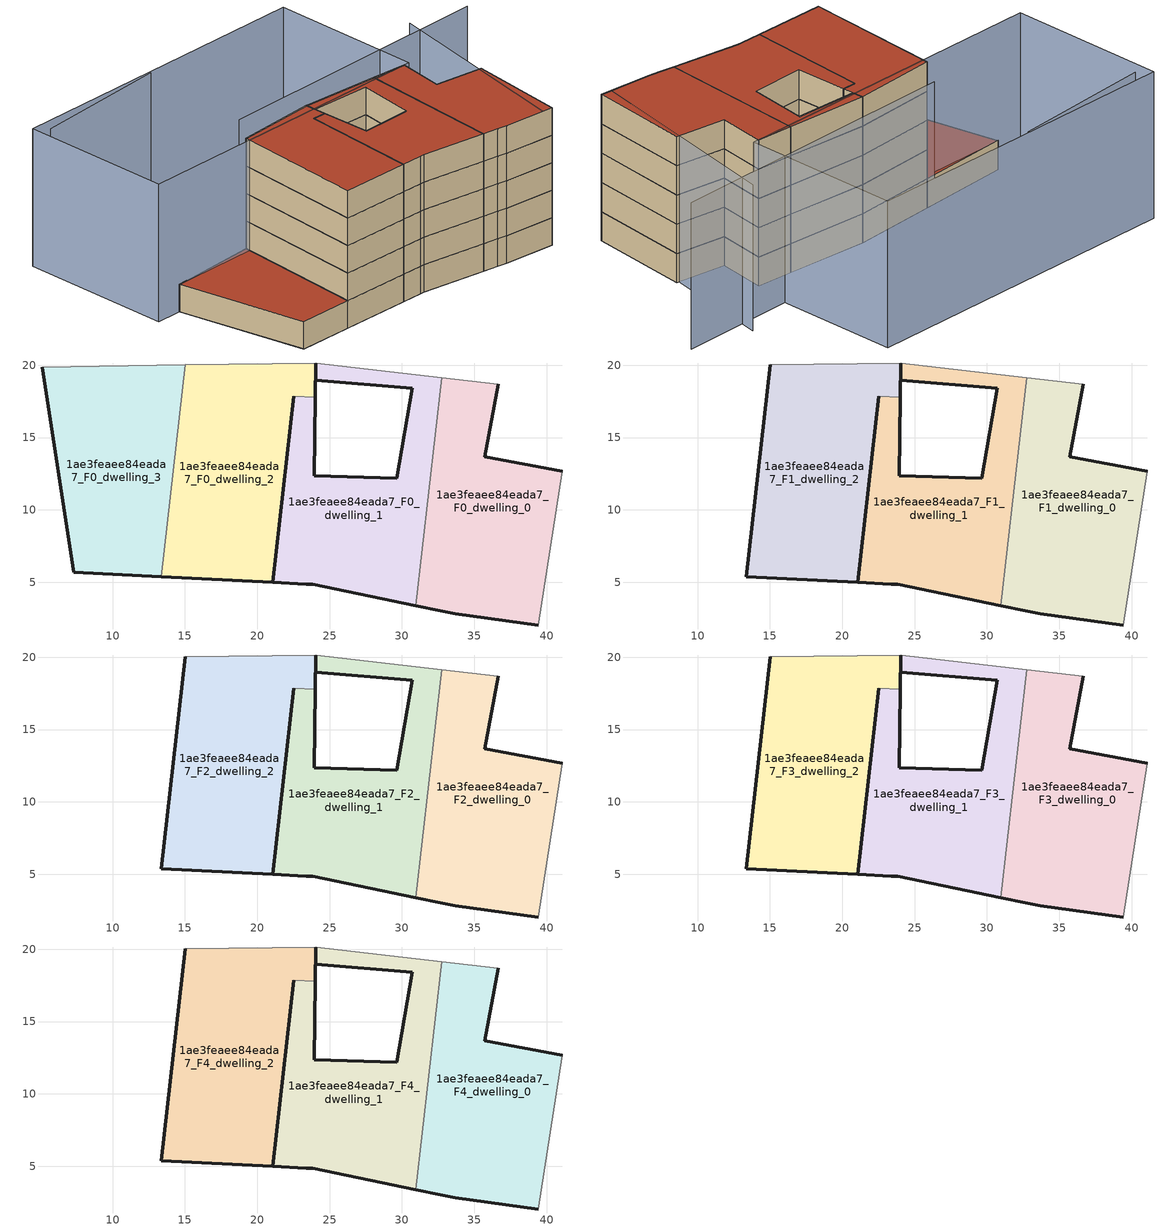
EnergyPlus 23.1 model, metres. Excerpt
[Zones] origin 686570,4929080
1ae3feaee84eada7_F0_dwelling_0
 floor ground (EU_floor_Construction): 39.44,2.04 41.09,12.67 35.73,13.68 36.67,18.68 32.75,19.14 30.96,3.38 32.64,3.04 33.68,2.83 z0
 wall outside (EU_wall_Construction): 36.67,18.68 35.73,13.68 41.09,12.67 / 39.44,2.04 33.68,2.83 32.64,3.04 30.96,3.38 z0:3
 wall adiabatic (EU_wall_Construction): 32.75,19.14 36.67,18.68 / 41.09,12.67 39.44,2.04 z0:3
 wall to 1ae3feaee84eada7_F0_dwelling_1 (EU_wall_Construction): 30.96,3.38 32.75,19.14 z0:3
1ae3feaee84eada7_F0_dwelling_1
 floor ground (EU_floor_Construction): 30.96,3.38 32.75,19.14 24.06,20.16 24.04,18.96 30.73,18.39 29.64,12.18 23.95,12.34 24.02,17.78 22.52,17.87 21.05,4.99 23.4,4.87 23.85,4.84 z0
 wall outside (EU_wall_Construction): 24.02,17.78 23.95,12.34 29.64,12.18 30.73,18.39 24.04,18.96 / 30.96,3.38 23.85,4.84 23.4,4.87 21.05,4.99 22.52,17.87 z0:3
 wall adiabatic (EU_wall_Construction): 24.04,18.96 24.06,20.16 32.75,19.14 z0:3
 wall to 1ae3feaee84eada7_F0_dwelling_2 (EU_wall_Construction): 22.52,17.87 24.02,17.78 z0:3
1ae3feaee84eada7_F0_dwelling_2
 floor ground (EU_floor_Construction): 21.05,4.99 22.52,17.87 24.02,17.78 24.05,20.16 15.03,20.02 13.37,5.38 z0
 wall outside (EU_wall_Construction): 24.05,20.16 24.02,17.78 / 22.52,17.87 21.05,4.99 13.37,5.38 z0:3
 wall adiabatic (EU_wall_Construction): 15.03,20.02 24.05,20.16 z0:3
 wall to 1ae3feaee84eada7_F0_dwelling_3 (EU_wall_Construction): 13.37,5.38 15.03,20.02 z0:3
1ae3feaee84eada7_F0_dwelling_3
 floor ground (EU_floor_Construction): 13.37,5.38 15.03,20.02 5.13,19.88 7.3,5.7 z0
 wall outside (EU_wall_Construction): 13.37,5.38 7.3,5.7 5.13,19.88 z0:3
 wall adiabatic (EU_wall_Construction): 5.13,19.88 15.03,20.02 z0:3
 roof outside (EU_roof_Construction): 15.03,20.02 13.37,5.38 7.3,5.7 5.13,19.88 z3
1ae3feaee84eada7_F1_dwelling_0
 floor to 1ae3feaee84eada7_F0_dwelling_0 (EU_floor_Construction): 39.44,2.04 41.09,12.67 35.73,13.68 36.67,18.68 32.75,19.14 30.96,3.38 32.64,3.04 33.68,2.83 z3
 wall outside (EU_wall_Construction): 36.67,18.68 35.73,13.68 41.09,12.67 / 39.44,2.04 33.68,2.83 32.64,3.04 30.96,3.38 z3:6
 wall adiabatic (EU_wall_Construction): 32.75,19.14 36.67,18.68 / 41.09,12.67 39.44,2.04 z3:6
 wall to 1ae3feaee84eada7_F1_dwelling_1 (EU_wall_Construction): 30.96,3.38 32.75,19.14 z3:6
1ae3feaee84eada7_F1_dwelling_1
 floor to 1ae3feaee84eada7_F0_dwelling_1 (EU_floor_Construction): 30.96,3.38 32.75,19.14 24.06,20.16 24.04,18.96 30.73,18.39 29.64,12.18 23.95,12.34 24.02,17.78 22.52,17.87 21.05,4.99 23.4,4.87 23.85,4.84 z3
 wall outside (EU_wall_Construction): 24.02,17.78 23.95,12.34 29.64,12.18 30.73,18.39 24.04,18.96 / 30.96,3.38 23.85,4.84 23.4,4.87 21.05,4.99 22.52,17.87 z3:6
 wall adiabatic (EU_wall_Construction): 24.04,18.96 24.06,20.16 32.75,19.14 z3:6
 wall to 1ae3feaee84eada7_F1_dwelling_2 (EU_wall_Construction): 22.52,17.87 24.02,17.78 z3:6
1ae3feaee84eada7_F1_dwelling_2
 floor to 1ae3feaee84eada7_F0_dwelling_2 (EU_floor_Construction): 21.05,4.99 22.52,17.87 24.02,17.78 24.05,20.16 15.03,20.02 13.37,5.38 z3
 wall outside (EU_wall_Construction): 24.05,20.16 24.02,17.78 / 22.52,17.87 21.05,4.99 13.37,5.38 15.03,20.02 z3:6
 wall adiabatic (EU_wall_Construction): 15.03,20.02 24.05,20.16 z3:6
1ae3feaee84eada7_F2_dwelling_0
 floor to 1ae3feaee84eada7_F1_dwelling_0 (EU_floor_Construction): 39.44,2.04 41.09,12.67 35.73,13.68 36.67,18.68 32.75,19.14 30.96,3.38 32.64,3.04 33.68,2.83 z6
 wall outside (EU_wall_Construction): 36.67,18.68 35.73,13.68 41.09,12.67 / 39.44,2.04 33.68,2.83 32.64,3.04 30.96,3.38 z6:9
 wall adiabatic (EU_wall_Construction): 32.75,19.14 36.67,18.68 / 41.09,12.67 39.44,2.04 z6:9
 wall to 1ae3feaee84eada7_F2_dwelling_1 (EU_wall_Construction): 30.96,3.38 32.75,19.14 z6:9
1ae3feaee84eada7_F2_dwelling_1
 floor to 1ae3feaee84eada7_F1_dwelling_1 (EU_floor_Construction): 30.96,3.38 32.75,19.14 24.06,20.16 24.04,18.96 30.73,18.39 29.64,12.18 23.95,12.34 24.02,17.78 22.52,17.87 21.05,4.99 23.4,4.87 23.85,4.84 z6
 wall outside (EU_wall_Construction): 24.02,17.78 23.95,12.34 29.64,12.18 30.73,18.39 24.04,18.96 / 30.96,3.38 23.85,4.84 23.4,4.87 21.05,4.99 22.52,17.87 z6:9
 wall adiabatic (EU_wall_Construction): 24.04,18.96 24.06,20.16 32.75,19.14 z6:9
 wall to 1ae3feaee84eada7_F2_dwelling_2 (EU_wall_Construction): 22.52,17.87 24.02,17.78 z6:9
1ae3feaee84eada7_F2_dwelling_2
 floor to 1ae3feaee84eada7_F1_dwelling_2 (EU_floor_Construction): 21.05,4.99 22.52,17.87 24.02,17.78 24.05,20.16 15.03,20.02 13.37,5.38 z6
 wall outside (EU_wall_Construction): 24.05,20.16 24.02,17.78 / 22.52,17.87 21.05,4.99 13.37,5.38 15.03,20.02 z6:9
 wall adiabatic (EU_wall_Construction): 15.03,20.02 24.05,20.16 z6:9
1ae3feaee84eada7_F3_dwelling_0
 floor to 1ae3feaee84eada7_F2_dwelling_0 (EU_floor_Construction): 39.44,2.04 41.09,12.67 35.73,13.68 36.67,18.68 32.75,19.14 30.96,3.38 32.64,3.04 33.68,2.83 z9
 wall outside (EU_wall_Construction): 36.67,18.68 35.73,13.68 41.09,12.67 / 39.44,2.04 33.68,2.83 32.64,3.04 30.96,3.38 z9:12
 wall adiabatic (EU_wall_Construction): 32.75,19.14 36.67,18.68 / 41.09,12.67 39.44,2.04 z9:12
 wall to 1ae3feaee84eada7_F3_dwelling_1 (EU_wall_Construction): 30.96,3.38 32.75,19.14 z9:12
1ae3feaee84eada7_F3_dwelling_1
 floor to 1ae3feaee84eada7_F2_dwelling_1 (EU_floor_Construction): 30.96,3.38 32.75,19.14 24.06,20.16 24.04,18.96 30.73,18.39 29.64,12.18 23.95,12.34 24.02,17.78 22.52,17.87 21.05,4.99 23.4,4.87 23.85,4.84 z9
 wall outside (EU_wall_Construction): 24.02,17.78 23.95,12.34 29.64,12.18 30.73,18.39 24.04,18.96 / 30.96,3.38 23.85,4.84 23.4,4.87 21.05,4.99 22.52,17.87 z9:12
 wall adiabatic (EU_wall_Construction): 24.04,18.96 24.06,20.16 32.75,19.14 z9:12
 wall to 1ae3feaee84eada7_F3_dwelling_2 (EU_wall_Construction): 22.52,17.87 24.02,17.78 z9:12
1ae3feaee84eada7_F3_dwelling_2
 floor to 1ae3feaee84eada7_F2_dwelling_2 (EU_floor_Construction): 21.05,4.99 22.52,17.87 24.02,17.78 24.05,20.16 15.03,20.02 13.37,5.38 z9
 wall outside (EU_wall_Construction): 24.05,20.16 24.02,17.78 / 22.52,17.87 21.05,4.99 13.37,5.38 15.03,20.02 z9:12
 wall adiabatic (EU_wall_Construction): 15.03,20.02 24.05,20.16 z9:12
1ae3feaee84eada7_F4_dwelling_0
 floor to 1ae3feaee84eada7_F3_dwelling_0 (EU_floor_Construction): 39.44,2.04 41.09,12.67 35.73,13.68 36.67,18.68 32.75,19.14 30.96,3.38 32.64,3.04 33.68,2.83 z12
 wall outside (EU_wall_Construction): 36.67,18.68 35.73,13.68 41.09,12.67 / 39.44,2.04 33.68,2.83 32.64,3.04 30.96,3.38 z12:15
 wall adiabatic (EU_wall_Construction): 32.75,19.14 36.67,18.68 / 41.09,12.67 39.44,2.04 z12:15
 wall to 1ae3feaee84eada7_F4_dwelling_1 (EU_wall_Construction): 30.96,3.38 32.75,19.14 z12:15
 roof outside (EU_roof_Construction): 36.67,18.68 35.73,13.68 41.09,12.67 39.44,2.04 33.68,2.83 32.64,3.04 30.96,3.38 32.75,19.14 z15
1ae3feaee84eada7_F4_dwelling_1
 floor to 1ae3feaee84eada7_F3_dwelling_1 (EU_floor_Construction): 30.96,3.38 32.75,19.14 24.06,20.16 24.04,18.96 30.73,18.39 29.64,12.18 23.95,12.34 24.02,17.78 22.52,17.87 21.05,4.99 23.4,4.87 23.85,4.84 z12
 wall outside (EU_wall_Construction): 24.02,17.78 23.95,12.34 29.64,12.18 30.73,18.39 24.04,18.96 / 30.96,3.38 23.85,4.84 23.4,4.87 21.05,4.99 22.52,17.87 z12:15
 wall adiabatic (EU_wall_Construction): 24.04,18.96 24.06,20.16 32.75,19.14 z12:15
 wall to 1ae3feaee84eada7_F4_dwelling_2 (EU_wall_Construction): 22.52,17.87 24.02,17.78 z12:15
 roof outside (EU_roof_Construction): 32.75,19.14 30.96,3.38 23.85,4.84 23.4,4.87 21.05,4.99 22.52,17.87 24.02,17.78 23.95,12.34 29.64,12.18 30.73,18.39 24.04,18.96 24.06,20.16 z15
1ae3feaee84eada7_F4_dwelling_2
 floor to 1ae3feaee84eada7_F3_dwelling_2 (EU_floor_Construction): 21.05,4.99 22.52,17.87 24.02,17.78 24.05,20.16 15.03,20.02 13.37,5.38 z12
 wall outside (EU_wall_Construction): 24.05,20.16 24.02,17.78 / 22.52,17.87 21.05,4.99 13.37,5.38 15.03,20.02 z12:15
 wall adiabatic (EU_wall_Construction): 15.03,20.02 24.05,20.16 z12:15
 roof outside (EU_roof_Construction): 24.05,20.16 24.02,17.78 22.52,17.87 21.05,4.99 13.37,5.38 15.03,20.02 z15
shading: 38.27,2.33 43.55,24.06 / 49.91,22.23 17.52,23.08 / 19.24,35.96 4.05,35.51 / 37.31,18.66 2.24,19.98 / 2.24,19.98 2.87,36.75 / 2.87,36.75 37.94,35.43 / 37.94,35.43 37.31,18.66 z0:15
[Building]
EU S2 Campaign: North Axis=0; Terrain=City; Solar Distribution=FullExterior
[Site:Location]
Bologna: Latitude=44.5; Longitude=11.25; Time Zone=1; Elevation=37
[SizingPeriod:WeatherFileDays]
AnnualSizingPeriod: Begin Month=1; Begin Day of Month=1; End Month=12; End Day of Month=31; Day of Week for Start Day=Monday; Use Weather File Daylight Saving Period=No; Use Weather File Rain and Snow Indicators=No
[MATERIAL]
EU_InternalMass_Material: Roughness=MediumRough; Thickness=0.1; Conductivity=1; Density=1800; Specific Heat=900; Thermal Absorptance=0.9; Solar Absorptance=0.7; Visible Absorptance=0.7
[MATERIAL:NOMASS] Roughness=MediumRough; Thermal Absorptance=0.9; Solar Absorptance=0.7; Visible Absorptance=0.7
Name | Thermal Resistance
EU_wall_NoMass | 0.905828
EU_roof_NoMass | 0.37593
EU_floor_NoMass | 0.67114
[CONSTRUCTION]
EU_wall_Construction: EU_wall_NoMass
EU_roof_Construction: EU_roof_NoMass
EU_floor_Construction: EU_floor_NoMass
EU_InternalMass_Construction: EU_InternalMass_Material
[ZONE] Type=1; Multiplier=1; Ceiling Height=autocalculate; Floor Area=autocalculate; Part of Total Floor Area=Yes
Name | Volume
1ae3feaee84eada7_F0_dwelling_0; 1ae3feaee84eada7_F1_dwelling_0; 1ae3feaee84eada7_F2_dwelling_0; 1ae3feaee84eada7_F3_dwelling_0; 1ae3feaee84eada7_F4_dwelling_0 | 345.356
1ae3feaee84eada7_F0_dwelling_1 | 335.632
1ae3feaee84eada7_F1_dwelling_1; 1ae3feaee84eada7_F2_dwelling_1; 1ae3feaee84eada7_F3_dwelling_1; 1ae3feaee84eada7_F4_dwelling_1 | 335.633
1ae3feaee84eada7_F0_dwelling_2 | 355.102
1ae3feaee84eada7_F1_dwelling_2; 1ae3feaee84eada7_F2_dwelling_2; 1ae3feaee84eada7_F3_dwelling_2; 1ae3feaee84eada7_F4_dwelling_2 | 355.101
1ae3feaee84eada7_F0_dwelling_3 | 345.353
[INTERNALMASS] Construction=EU_InternalMass_Construction
Name | Zone or ZoneList | Surface Area
1ae3feaee84eada7_F0_dwelling_0_EU_InternalMass | 1ae3feaee84eada7_F0_dwelling_0 | 115.119
1ae3feaee84eada7_F0_dwelling_1_EU_InternalMass | 1ae3feaee84eada7_F0_dwelling_1 | 111.891
1ae3feaee84eada7_F0_dwelling_2_EU_InternalMass | 1ae3feaee84eada7_F0_dwelling_2 | 118.36
1ae3feaee84eada7_F0_dwelling_3_EU_InternalMass | 1ae3feaee84eada7_F0_dwelling_3 | 115.118
1ae3feaee84eada7_F1_dwelling_0_EU_InternalMass | 1ae3feaee84eada7_F1_dwelling_0 | 153.492
1ae3feaee84eada7_F1_dwelling_1_EU_InternalMass | 1ae3feaee84eada7_F1_dwelling_1 | 153.488
1ae3feaee84eada7_F1_dwelling_2_EU_InternalMass | 1ae3feaee84eada7_F1_dwelling_2 | 153.494
1ae3feaee84eada7_F2_dwelling_0_EU_InternalMass | 1ae3feaee84eada7_F2_dwelling_0 | 153.492
1ae3feaee84eada7_F2_dwelling_1_EU_InternalMass | 1ae3feaee84eada7_F2_dwelling_1 | 153.488
1ae3feaee84eada7_F2_dwelling_2_EU_InternalMass | 1ae3feaee84eada7_F2_dwelling_2 | 153.494
1ae3feaee84eada7_F3_dwelling_0_EU_InternalMass | 1ae3feaee84eada7_F3_dwelling_0 | 153.492
1ae3feaee84eada7_F3_dwelling_1_EU_InternalMass | 1ae3feaee84eada7_F3_dwelling_1 | 153.488
1ae3feaee84eada7_F3_dwelling_2_EU_InternalMass | 1ae3feaee84eada7_F3_dwelling_2 | 153.494
1ae3feaee84eada7_F4_dwelling_0_EU_InternalMass | 1ae3feaee84eada7_F4_dwelling_0 | 153.492
1ae3feaee84eada7_F4_dwelling_1_EU_InternalMass | 1ae3feaee84eada7_F4_dwelling_1 | 153.488
1ae3feaee84eada7_F4_dwelling_2_EU_InternalMass | 1ae3feaee84eada7_F4_dwelling_2 | 153.494
[OTHEREQUIPMENT] Fuel Type=Electricity; Design Level Calculation Method=Watts/Area; Power per Zone Floor Area=1; Fraction Latent=0; Fraction Radiant=0; Fraction Lost=0; Carbon Dioxide Generation Rate=0; EndUse Subcategory=EU_Step8_InternalGains
Name | Zone or ZoneList or Space or SpaceList | Schedule
EU_Step8_InternalGain_1ae3feaee84eada7_F0_dwelling_0_f000 | 1ae3feaee84eada7_F0_dwelling_0 | EU_Step8_GainSchedule_1ae3feaee84eada7_F0_dwelling_0_f000
EU_Step8_InternalGain_1ae3feaee84eada7_F0_dwelling_1_f000 | 1ae3feaee84eada7_F0_dwelling_1 | EU_Step8_GainSchedule_1ae3feaee84eada7_F0_dwelling_1_f000
EU_Step8_InternalGain_1ae3feaee84eada7_F0_dwelling_2_f000 | 1ae3feaee84eada7_F0_dwelling_2 | EU_Step8_GainSchedule_1ae3feaee84eada7_F0_dwelling_2_f000
EU_Step8_InternalGain_1ae3feaee84eada7_F0_dwelling_3_f000 | 1ae3feaee84eada7_F0_dwelling_3 | EU_Step8_GainSchedule_1ae3feaee84eada7_F0_dwelling_3_f000
EU_Step8_InternalGain_1ae3feaee84eada7_F1_dwelling_0_f000 | 1ae3feaee84eada7_F1_dwelling_0 | EU_Step8_GainSchedule_1ae3feaee84eada7_F1_dwelling_0_f000
EU_Step8_InternalGain_1ae3feaee84eada7_F1_dwelling_1_f000 | 1ae3feaee84eada7_F1_dwelling_1 | EU_Step8_GainSchedule_1ae3feaee84eada7_F1_dwelling_1_f000
EU_Step8_InternalGain_1ae3feaee84eada7_F1_dwelling_2_f000 | 1ae3feaee84eada7_F1_dwelling_2 | EU_Step8_GainSchedule_1ae3feaee84eada7_F1_dwelling_2_f000
EU_Step8_InternalGain_1ae3feaee84eada7_F2_dwelling_0_f000 | 1ae3feaee84eada7_F2_dwelling_0 | EU_Step8_GainSchedule_1ae3feaee84eada7_F2_dwelling_0_f000
EU_Step8_InternalGain_1ae3feaee84eada7_F2_dwelling_1_f000 | 1ae3feaee84eada7_F2_dwelling_1 | EU_Step8_GainSchedule_1ae3feaee84eada7_F2_dwelling_1_f000
EU_Step8_InternalGain_1ae3feaee84eada7_F2_dwelling_2_f000 | 1ae3feaee84eada7_F2_dwelling_2 | EU_Step8_GainSchedule_1ae3feaee84eada7_F2_dwelling_2_f000
EU_Step8_InternalGain_1ae3feaee84eada7_F3_dwelling_0_f000 | 1ae3feaee84eada7_F3_dwelling_0 | EU_Step8_GainSchedule_1ae3feaee84eada7_F3_dwelling_0_f000
EU_Step8_InternalGain_1ae3feaee84eada7_F3_dwelling_1_f000 | 1ae3feaee84eada7_F3_dwelling_1 | EU_Step8_GainSchedule_1ae3feaee84eada7_F3_dwelling_1_f000
EU_Step8_InternalGain_1ae3feaee84eada7_F3_dwelling_2_f000 | 1ae3feaee84eada7_F3_dwelling_2 | EU_Step8_GainSchedule_1ae3feaee84eada7_F3_dwelling_2_f000
EU_Step8_InternalGain_1ae3feaee84eada7_F4_dwelling_0_f000 | 1ae3feaee84eada7_F4_dwelling_0 | EU_Step8_GainSchedule_1ae3feaee84eada7_F4_dwelling_0_f000
EU_Step8_InternalGain_1ae3feaee84eada7_F4_dwelling_1_f000 | 1ae3feaee84eada7_F4_dwelling_1 | EU_Step8_GainSchedule_1ae3feaee84eada7_F4_dwelling_1_f000
EU_Step8_InternalGain_1ae3feaee84eada7_F4_dwelling_2_f000 | 1ae3feaee84eada7_F4_dwelling_2 | EU_Step8_GainSchedule_1ae3feaee84eada7_F4_dwelling_2_f000
[ZONEVENTILATION:DESIGNFLOWRATE] Schedule=EU_AlwaysOn; Design Flow Rate Calculation Method=AirChanges/Hour; Air Changes per Hour=0.73129; Ventilation Type=Natural; Fan Pressure Rise=0; Fan Total Efficiency=1; Constant Term Coefficient=1; Temperature Term Coefficient=0; Velocity Term Coefficient=0; Velocity Squared Term Coefficient=0; Minimum Indoor Temperature=-100; Maximum Indoor Temperature=100; Delta Temperature=-100; Minimum Outdoor Temperature=-100; Maximum Outdoor Temperature=100; Maximum Wind Speed=40
Name | Zone or ZoneList or Space or SpaceList
EU_ConstantAir_1ae3feaee84eada7_F0_dwelling_0 | 1ae3feaee84eada7_F0_dwelling_0
EU_ConstantAir_1ae3feaee84eada7_F0_dwelling_1 | 1ae3feaee84eada7_F0_dwelling_1
EU_ConstantAir_1ae3feaee84eada7_F0_dwelling_2 | 1ae3feaee84eada7_F0_dwelling_2
EU_ConstantAir_1ae3feaee84eada7_F0_dwelling_3 | 1ae3feaee84eada7_F0_dwelling_3
EU_ConstantAir_1ae3feaee84eada7_F1_dwelling_0 | 1ae3feaee84eada7_F1_dwelling_0
EU_ConstantAir_1ae3feaee84eada7_F1_dwelling_1 | 1ae3feaee84eada7_F1_dwelling_1
EU_ConstantAir_1ae3feaee84eada7_F1_dwelling_2 | 1ae3feaee84eada7_F1_dwelling_2
EU_ConstantAir_1ae3feaee84eada7_F2_dwelling_0 | 1ae3feaee84eada7_F2_dwelling_0
EU_ConstantAir_1ae3feaee84eada7_F2_dwelling_1 | 1ae3feaee84eada7_F2_dwelling_1
EU_ConstantAir_1ae3feaee84eada7_F2_dwelling_2 | 1ae3feaee84eada7_F2_dwelling_2
EU_ConstantAir_1ae3feaee84eada7_F3_dwelling_0 | 1ae3feaee84eada7_F3_dwelling_0
EU_ConstantAir_1ae3feaee84eada7_F3_dwelling_1 | 1ae3feaee84eada7_F3_dwelling_1
EU_ConstantAir_1ae3feaee84eada7_F3_dwelling_2 | 1ae3feaee84eada7_F3_dwelling_2
EU_ConstantAir_1ae3feaee84eada7_F4_dwelling_0 | 1ae3feaee84eada7_F4_dwelling_0
EU_ConstantAir_1ae3feaee84eada7_F4_dwelling_1 | 1ae3feaee84eada7_F4_dwelling_1
EU_ConstantAir_1ae3feaee84eada7_F4_dwelling_2 | 1ae3feaee84eada7_F4_dwelling_2
[HVACTEMPLATE:THERMOSTAT] Constant Heating Setpoint=20; Constant Cooling Setpoint=50
EU_HeatOnly_1ae3feaee84eada7_F0_dwelling_0; EU_HeatOnly_1ae3feaee84eada7_F0_dwelling_1; EU_HeatOnly_1ae3feaee84eada7_F0_dwelling_2; EU_HeatOnly_1ae3feaee84eada7_F0_dwelling_3; EU_HeatOnly_1ae3feaee84eada7_F1_dwelling_0; EU_HeatOnly_1ae3feaee84eada7_F1_dwelling_1; EU_HeatOnly_1ae3feaee84eada7_F1_dwelling_2; EU_HeatOnly_1ae3feaee84eada7_F2_dwelling_0; EU_HeatOnly_1ae3feaee84eada7_F2_dwelling_1; EU_HeatOnly_1ae3feaee84eada7_F2_dwelling_2; EU_HeatOnly_1ae3feaee84eada7_F3_dwelling_0; EU_HeatOnly_1ae3feaee84eada7_F3_dwelling_1; EU_HeatOnly_1ae3feaee84eada7_F3_dwelling_2; EU_HeatOnly_1ae3feaee84eada7_F4_dwelling_0; EU_HeatOnly_1ae3feaee84eada7_F4_dwelling_1; EU_HeatOnly_1ae3feaee84eada7_F4_dwelling_2
[HVACTEMPLATE:ZONE:IDEALLOADSAIRSYSTEM] System Availability Schedule=EU_AlwaysOn; Maximum Heating Supply Air Temperature=50; Minimum Cooling Supply Air Temperature=13; Maximum Heating Supply Air Humidity Ratio=0.0156; Minimum Cooling Supply Air Humidity Ratio=0.0077; Heating Limit=NoLimit; Cooling Limit=NoLimit; Heating Availability Schedule=EU_AlwaysOn; Cooling Availability Schedule=EU_CoolingOff; Dehumidification Control Type=ConstantSensibleHeatRatio; Cooling Sensible Heat Ratio=0.7; Dehumidification Setpoint=60; Humidification Control Type=None; Humidification Setpoint=30; Outdoor Air Method=None; Outdoor Air Flow Rate per Person=0.00944; Outdoor Air Flow Rate per Zone Floor Area=0; Outdoor Air Flow Rate per Zone=0; Demand Controlled Ventilation Type=None; Outdoor Air Economizer Type=NoEconomizer; Heat Recovery Type=None; Sensible Heat Recovery Effectiveness=0.7; Latent Heat Recovery Effectiveness=0.65
Name | Template Thermostat
1ae3feaee84eada7_F0_dwelling_0 | EU_HeatOnly_1ae3feaee84eada7_F0_dwelling_0
1ae3feaee84eada7_F0_dwelling_1 | EU_HeatOnly_1ae3feaee84eada7_F0_dwelling_1
1ae3feaee84eada7_F0_dwelling_2 | EU_HeatOnly_1ae3feaee84eada7_F0_dwelling_2
1ae3feaee84eada7_F0_dwelling_3 | EU_HeatOnly_1ae3feaee84eada7_F0_dwelling_3
1ae3feaee84eada7_F1_dwelling_0 | EU_HeatOnly_1ae3feaee84eada7_F1_dwelling_0
1ae3feaee84eada7_F1_dwelling_1 | EU_HeatOnly_1ae3feaee84eada7_F1_dwelling_1
1ae3feaee84eada7_F1_dwelling_2 | EU_HeatOnly_1ae3feaee84eada7_F1_dwelling_2
1ae3feaee84eada7_F2_dwelling_0 | EU_HeatOnly_1ae3feaee84eada7_F2_dwelling_0
1ae3feaee84eada7_F2_dwelling_1 | EU_HeatOnly_1ae3feaee84eada7_F2_dwelling_1
1ae3feaee84eada7_F2_dwelling_2 | EU_HeatOnly_1ae3feaee84eada7_F2_dwelling_2
1ae3feaee84eada7_F3_dwelling_0 | EU_HeatOnly_1ae3feaee84eada7_F3_dwelling_0
1ae3feaee84eada7_F3_dwelling_1 | EU_HeatOnly_1ae3feaee84eada7_F3_dwelling_1
1ae3feaee84eada7_F3_dwelling_2 | EU_HeatOnly_1ae3feaee84eada7_F3_dwelling_2
1ae3feaee84eada7_F4_dwelling_0 | EU_HeatOnly_1ae3feaee84eada7_F4_dwelling_0
1ae3feaee84eada7_F4_dwelling_1 | EU_HeatOnly_1ae3feaee84eada7_F4_dwelling_1
1ae3feaee84eada7_F4_dwelling_2 | EU_HeatOnly_1ae3feaee84eada7_F4_dwelling_2
[SIZING:ZONE] Zone Cooling Design Supply Air Temperature Input Method=SupplyAirTemperature; Zone Cooling Design Supply Air Temperature=13; Zone Heating Design Supply Air Temperature Input Method=SupplyAirTemperature; Zone Heating Design Supply Air Temperature=50; Zone Cooling Design Supply Air Humidity Ratio=0.008; Zone Heating Design Supply Air Humidity Ratio=0.008; Cooling Design Air Flow Method=DesignDay; Cooling Design Air Flow Rate=0; Cooling Minimum Air Flow per Zone Floor Area=0.000762; Cooling Minimum Air Flow=0; Cooling Minimum Air Flow Fraction=0.2; Heating Design Air Flow Method=DesignDay; Heating Design Air Flow Rate=0; Heating Maximum Air Flow per Zone Floor Area=0.002032; Heating Maximum Air Flow=0.141576; Heating Maximum Air Flow Fraction=0.3; Account for Dedicated Outdoor Air System=No; Dedicated Outdoor Air System Control Strategy=NeutralSupplyAir; Dedicated Outdoor Air Low Setpoint Temperature for Design=autosize; Dedicated Outdoor Air High Setpoint Temperature for Design=autosize; Zone Load Sizing Method=Sensible Load Only No Latent Load; Zone Latent Cooling Design Supply Air Humidity Ratio Input Method=HumidityRatioDifference; Zone Cooling Design Supply Air Humidity Ratio Difference=0.005; Zone Latent Heating Design Supply Air Humidity Ratio Input Method=HumidityRatioDifference; Zone Humidification Design Supply Air Humidity Ratio Difference=0.005
1ae3feaee84eada7_F0_dwelling_0; 1ae3feaee84eada7_F0_dwelling_1; 1ae3feaee84eada7_F0_dwelling_2; 1ae3feaee84eada7_F0_dwelling_3; 1ae3feaee84eada7_F1_dwelling_0; 1ae3feaee84eada7_F1_dwelling_1; 1ae3feaee84eada7_F1_dwelling_2; 1ae3feaee84eada7_F2_dwelling_0; 1ae3feaee84eada7_F2_dwelling_1; 1ae3feaee84eada7_F2_dwelling_2; 1ae3feaee84eada7_F3_dwelling_0; 1ae3feaee84eada7_F3_dwelling_1; 1ae3feaee84eada7_F3_dwelling_2; 1ae3feaee84eada7_F4_dwelling_0; 1ae3feaee84eada7_F4_dwelling_1; 1ae3feaee84eada7_F4_dwelling_2
[SCHEDULE:CONSTANT]
Name | Hourly Value
EU_AlwaysOn | 1
EU_CoolingOff | 0
[SCHEDULE:FILE] Column Number=1; Rows to Skip at Top=0; Number of Hours of Data=8760; Column Separator=Comma; Interpolate to Timestep=No; Minutes per Item=60; Adjust Schedule for Daylight Savings=Yes
Name | File
EU_Step8_GainSchedule_1ae3feaee84eada7_F0_dwelling_0_f000 | ../../schedules/1ae3feaee84eada7/1ae3feaee84eada7_F0_dwelling_0_f000_gain.csv
EU_Step8_GainSchedule_1ae3feaee84eada7_F0_dwelling_1_f000 | ../../schedules/1ae3feaee84eada7/1ae3feaee84eada7_F0_dwelling_1_f000_gain.csv
EU_Step8_GainSchedule_1ae3feaee84eada7_F0_dwelling_2_f000 | ../../schedules/1ae3feaee84eada7/1ae3feaee84eada7_F0_dwelling_2_f000_gain.csv
EU_Step8_GainSchedule_1ae3feaee84eada7_F0_dwelling_3_f000 | ../../schedules/1ae3feaee84eada7/1ae3feaee84eada7_F0_dwelling_3_f000_gain.csv
EU_Step8_GainSchedule_1ae3feaee84eada7_F1_dwelling_0_f000 | ../../schedules/1ae3feaee84eada7/1ae3feaee84eada7_F1_dwelling_0_f000_gain.csv
EU_Step8_GainSchedule_1ae3feaee84eada7_F1_dwelling_1_f000 | ../../schedules/1ae3feaee84eada7/1ae3feaee84eada7_F1_dwelling_1_f000_gain.csv
EU_Step8_GainSchedule_1ae3feaee84eada7_F1_dwelling_2_f000 | ../../schedules/1ae3feaee84eada7/1ae3feaee84eada7_F1_dwelling_2_f000_gain.csv
EU_Step8_GainSchedule_1ae3feaee84eada7_F2_dwelling_0_f000 | ../../schedules/1ae3feaee84eada7/1ae3feaee84eada7_F2_dwelling_0_f000_gain.csv
EU_Step8_GainSchedule_1ae3feaee84eada7_F2_dwelling_1_f000 | ../../schedules/1ae3feaee84eada7/1ae3feaee84eada7_F2_dwelling_1_f000_gain.csv
EU_Step8_GainSchedule_1ae3feaee84eada7_F2_dwelling_2_f000 | ../../schedules/1ae3feaee84eada7/1ae3feaee84eada7_F2_dwelling_2_f000_gain.csv
EU_Step8_GainSchedule_1ae3feaee84eada7_F3_dwelling_0_f000 | ../../schedules/1ae3feaee84eada7/1ae3feaee84eada7_F3_dwelling_0_f000_gain.csv
EU_Step8_GainSchedule_1ae3feaee84eada7_F3_dwelling_1_f000 | ../../schedules/1ae3feaee84eada7/1ae3feaee84eada7_F3_dwelling_1_f000_gain.csv
EU_Step8_GainSchedule_1ae3feaee84eada7_F3_dwelling_2_f000 | ../../schedules/1ae3feaee84eada7/1ae3feaee84eada7_F3_dwelling_2_f000_gain.csv
EU_Step8_GainSchedule_1ae3feaee84eada7_F4_dwelling_0_f000 | ../../schedules/1ae3feaee84eada7/1ae3feaee84eada7_F4_dwelling_0_f000_gain.csv
EU_Step8_GainSchedule_1ae3feaee84eada7_F4_dwelling_1_f000 | ../../schedules/1ae3feaee84eada7/1ae3feaee84eada7_F4_dwelling_1_f000_gain.csv
EU_Step8_GainSchedule_1ae3feaee84eada7_F4_dwelling_2_f000 | ../../schedules/1ae3feaee84eada7/1ae3feaee84eada7_F4_dwelling_2_f000_gain.csv
